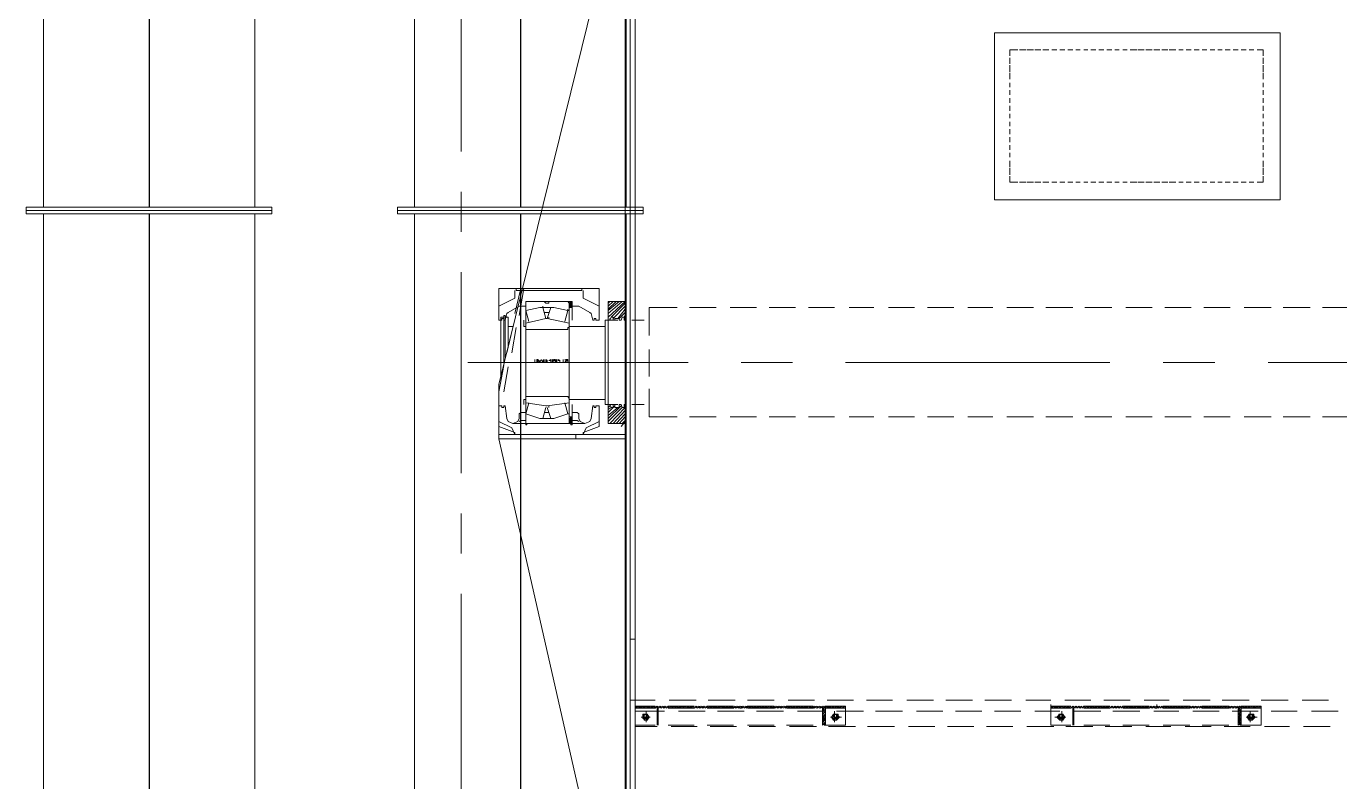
# Model space of a CAD drawing. Header units: millimetres. Extents: x 3220 to 226993, y 817 to 176024.
# Drawn here: x 122373 to 125486, y 136309 to 138098 of the extents above; entities that cross this region are included whole.
import ezdxf

# ---------------------------------------------------------------- set-up
doc = ezdxf.new("R2010")
doc.units = ezdxf.units.MM
doc.linetypes.add('AXES', pattern=[50.8, 31.75, -6.35, 6.35, -6.35])
doc.layers.add('Axe', color=1, linetype='AXES', lineweight=9)
doc.layers.add('Sichtbare Kanten(DIN)', color=7, linetype='Continuous', lineweight=50, true_color=0x3f3f3f)

# ---------------------------------------------------------------- blocks, each defined once
blk = doc.blocks.new('section 4-3')
at = {"layer": 'Axe', "ltscale": 15}
blk.add_line((3000, -5000), (3000, 32505.5), dxfattribs=at)
blk = doc.blocks.new('ligne broyage 2')
at = {"color": 7, "linetype": 'Continuous', "lineweight": 15, "true_color": 0x000007}
for points in [[(1989, -481.7), (1989, -2.9), (1989, -2.9)], [(2000.6, -14.5), (2000.6, -228.6), (2000.6, -228.6)], [(2012.2, -14.5), (2012.2, -228.6), (2012.2, -228.6)], [(2088.9, -14.5), (2311.6, -918.6), (2311.6, -1037.2)], [(500.5, -140.3), (500.5, -125.9), (515, -125.9)], [(500.5, -159.1), (500.5, -144.7)], [(522.2, -125.9), (533.8, -125.9)], [(541, -125.9), (552.6, -125.9)], [(559.8, -125.9), (571.4, -125.9)], [(578.6, -125.9), (590.2, -125.9)], [(597.4, -125.9), (607.6, -125.9)], [(614.8, -125.9), (626.4, -125.9)], [(633.6, -125.9), (645.2, -125.9)], [(652.4, -125.9), (664, -125.9)], [(671.2, -125.9), (682.8, -125.9)], [(690, -125.9), (700.1, -125.9)], [(707.4, -125.9), (723.3, -125.9)], [(726.2, -125.9), (740.6, -125.9)], [(745, -125.9), (759.5, -125.9)], [(763.8, -125.9), (778.3, -125.9)], [(782.6, -125.9), (797.1, -125.9)], [(800, -125.9), (815.9, -125.9)], [(823.1, -125.9), (833.2, -125.9)], [(841.9, -125.9), (852, -125.9)], [(859.3, -125.9), (870.8, -125.9)], [(878.1, -125.9), (889.6, -125.9)], [(896.9, -125.9), (908.5, -125.9)], [(915.7, -125.9), (925.8, -125.9)], [(934.5, -125.9), (944.6, -125.9)], [(951.8, -125.9), (963.4, -125.9)], [(970.7, -125.9), (982.2, -125.9)], [(989.5, -125.9), (1001, -125.9)], [(1008.3, -125.9), (1022.7, -125.9)], [(1027.1, -125.9), (1041.5, -125.9)], [(1044.4, -125.9), (1060.3, -125.9)], [(1063.2, -125.9), (1077.7, -125.9)], [(1082, -125.9), (1100.8, -125.9), (1100.8, -140.3)], [(1100.8, -144.7), (1100.8, -159.1)], [(500.5, -177.9), (500.5, -162)], [(500.5, -195.3), (500.5, -180.8)], [(1100.8, -162), (1100.8, -177.9)], [(1100.8, -180.8), (1100.8, -195.3)], [(500.5, -214.1), (500.5, -204)], [(1100.8, -204), (1100.8, -214.1)], [(500.5, -232.9), (500.5, -221.3)], [(500.5, -251.7), (500.5, -240.1)], [(1100.8, -221.3), (1100.8, -232.9)], [(1100.8, -240.1), (1100.8, -251.7)], [(2000.6, -228.6), (2000.6, -1954.3)], [(2012.2, -228.6), (2012.2, -1954.3)], [(500.5, -270.5), (500.5, -258.9)], [(500.5, -287.9), (500.5, -277.7)], [(1100.8, -258.9), (1100.8, -270.5)], [(1100.8, -277.7), (1100.8, -287.9)], [(500.5, -306.7), (500.5, -296.5)], [(1100.8, -296.5), (1100.8, -306.7)], [(500.5, -325.5), (500.5, -313.9)], [(500.5, -344.3), (500.5, -332.7)], [(1100.8, -313.9), (1100.8, -325.5)], [(1100.8, -332.7), (1100.8, -344.3)], [(500.5, -363.1), (500.5, -351.5)], [(500.5, -380.5), (500.5, -370.3)], [(1100.8, -351.5), (1100.8, -363.1)], [(1100.8, -370.3), (1100.8, -380.5)], [(500.5, -403.6), (500.5, -389.1)], [(1100.8, -389.1), (1100.8, -403.6)], [(500.5, -422.4), (500.5, -406.5)], [(500.5, -439.8), (500.5, -425.3)], [(1100.8, -425.3), (1100.8, -439.8), (1082, -439.8)], [(1100.8, -406.5), (1100.8, -422.4)], [(515, -439.8), (500.5, -439.8), (500.5, -439.8)], [(533.8, -439.8), (522.2, -439.8)], [(552.6, -439.8), (541, -439.8)], [(571.4, -439.8), (559.8, -439.8)], [(590.2, -439.8), (578.6, -439.8)], [(607.6, -439.8), (597.4, -439.8)], [(626.4, -439.8), (614.8, -439.8)], [(645.2, -439.8), (633.6, -439.8)], [(664, -439.8), (652.4, -439.8)], [(682.8, -439.8), (671.2, -439.8)], [(700.1, -439.8), (690, -439.8)], [(723.3, -439.8), (707.4, -439.8)], [(740.6, -439.8), (726.2, -439.8)], [(759.5, -439.8), (745, -439.8)], [(778.3, -439.8), (763.8, -439.8)], [(797.1, -439.8), (782.6, -439.8)], [(815.9, -439.8), (800, -439.8)], [(833.2, -439.8), (823.1, -439.8)], [(852, -439.8), (841.9, -439.8)], [(870.8, -439.8), (859.3, -439.8)], [(889.6, -439.8), (878.1, -439.8)], [(908.5, -439.8), (896.9, -439.8)], [(925.8, -439.8), (915.7, -439.8)], [(944.6, -439.8), (934.5, -439.8)], [(963.4, -439.8), (951.8, -439.8)], [(982.2, -439.8), (970.7, -439.8)], [(1001, -439.8), (989.5, -439.8)], [(1022.7, -439.8), (1008.3, -439.8)], [(1041.5, -439.8), (1027.1, -439.8)], [(1060.3, -439.8), (1044.4, -439.8)], [(1077.7, -439.8), (1063.2, -439.8)], [(1989, -481.7), (1989, -1521.8)], [(2204.6, -721.8), (2200.2, -726.2), (2193, -726.2), (2193, -721.8), (2148.2, -721.8), (2145.3, -726.2), (2145.3, -743.5)], [(2145.3, -729.1), (2145.3, -726.2)], [(2145.3, -743.5), (2148.2, -743.5)], [(2145.3, -743.5), (2145.3, -773.9)], [(2248, -743.5), (2214.7, -736.3), (2181.4, -736.3), (2148.2, -743.5)], [(2148.2, -743.5), (2148.2, -740.6)], [(2155.4, -769.6), (2148.2, -743.5), (2148.2, -743.5)], [(2188.7, -736.3), (2197.4, -762.3), (2197.4, -762.3)], [(2200.2, -762.3), (2207.5, -736.3), (2207.5, -736.3)], [(2248, -721.8), (2204.6, -721.8), (2204.6, -721.8)], [(2207.5, -736.3), (2207.5, -733.4), (2207.5, -733.4)], [(2240.8, -769.6), (2248, -743.5), (2248, -743.5)], [(2248, -743.5), (2248, -721.8), (2248, -721.8)], [(2248, -729.1), (2248, -726.2)], [(2248, -743.5), (2248, -740.6), (2248, -740.6)], [(2248, -773.9), (2248, -743.5)], [(2052.7, -766.7), (2052.7, -966.3)], [(2145.3, -773.9), (2197.4, -762.3), (2200.2, -762.3), (2248, -773.9)], [(2145.3, -773.9), (2145.3, -784), (2148.2, -784), (2148.2, -788.4), (2248, -788.4), (2248, -773.9)], [(2145.3, -781.2), (2145.3, -776.8)], [(2193, -747.9), (2204.6, -747.9), (2204.6, -747.9)], [(2193, -762.3), (2193, -759.5), (2193, -759.5)], [(2248, -781.2), (2248, -776.8)], [(2289.9, -828.9), (2289.9, -759.5)], [(2297.2, -759.5), (2289.9, -759.5)], [(2289.9, -759.5), (2297.2, -759.5)], [(2289.9, -828.9), (2289.9, -759.5)], [(2297.2, -854.9), (2297.2, -755.1)], [(2300.1, -755.1), (2297.2, -755.1)], [(2297.2, -755.1), (2297.2, -854.9)], [(2297.2, -755.1), (2300.1, -755.1)], [(2300.1, -866.5), (2300.1, -755.1)], [(2300.1, -866.5), (2300.1, -755.1)], [(2307.3, -759.5), (2300.1, -759.5)], [(2300.1, -759.5), (2307.3, -759.5)], [(2307.3, -866.5), (2307.3, -759.5)], [(2307.3, -759.5), (2307.3, -866.5)], [(2278.4, -781.2), (2289.9, -781.2), (2289.9, -781.2)], [(2145.3, -866.5), (2145.3, -862.2)], [(2148.2, -862.2), (2148.2, -866.5), (2152.5, -866.5), (2152.5, -862.2), (2148.2, -862.2), (2148.2, -859.3), (2152.5, -859.3), (2152.5, -862.2)], [(2152.5, -866.5), (2152.5, -859.3), (2152.5, -859.3)], [(2155.4, -859.3), (2152.5, -862.2), (2155.4, -866.5)], [(2159.7, -866.5), (2159.7, -859.3), (2159.7, -859.3)], [(2159.7, -862.2), (2159.7, -859.3), (2159.7, -859.3)], [(2167, -862.2), (2171.3, -859.3), (2171.3, -862.2), (2167, -862.2), (2167, -866.5), (2171.3, -866.5)], [(2178.5, -862.2), (2178.5, -859.3), (2181.4, -859.3), (2181.4, -862.2), (2178.5, -862.2), (2178.5, -866.5), (2181.4, -866.5)], [(2188.7, -862.2), (2188.7, -859.3), (2193, -862.2), (2188.7, -862.2), (2188.7, -866.5), (2193, -866.5)], [(2197.4, -866.5), (2197.4, -862.2)], [(2207.5, -866.5), (2211.8, -859.3), (2214.7, -866.5), (2214.7, -862.2), (2214.7, -866.5), (2219.1, -859.3), (2219.1, -862.2)], [(2219.1, -859.3), (2221.9, -859.3), (2221.9, -866.5), (2219.1, -866.5), (2219.1, -862.2)], [(2304.4, -866.5), (2300.1, -866.5), (2307.3, -866.5)], [(2304.4, -866.5), (2300.1, -866.5), (2307.3, -866.5)], [(2307.3, -902.7), (2307.3, -866.5), (2307.3, -866.5)], [(2307.3, -902.7), (2307.3, -866.5), (2307.3, -866.5)], [(2129.4, -1037.2), (2311.6, -1037.2), (2311.6, -918.6)], [(2248, -962), (2248, -947.5), (2148.2, -947.5), (2145.3, -951.8), (2145.3, -962)], [(2145.3, -954.7), (2145.3, -951.8)], [(2248, -962), (2200.2, -969.2), (2197.4, -969.2), (2145.3, -962)], [(2145.3, -962), (2145.3, -988)], [(2155.4, -962), (2148.2, -988), (2148.2, -988)], [(2248, -988), (2240.8, -962), (2240.8, -962)], [(2248, -954.7), (2248, -951.8)], [(2248, -988), (2248, -962)], [(2145.3, -988), (2145.3, -1011.2), (2248, -1011.2), (2248, -988)], [(2148.2, -988), (2145.3, -988)], [(2148.2, -988), (2181.4, -999.6), (2214.7, -999.6), (2248, -988)], [(2188.7, -999.6), (2197.4, -973.5), (2197.4, -973.5)], [(2193, -973.5), (2193, -969.2), (2193, -969.2)], [(2204.6, -985.1), (2193, -985.1)], [(2200.2, -973.5), (2207.5, -999.6), (2207.5, -999.6)], [(2248, -988), (2248, -985.1)], [(2145.3, -1003.9), (2145.3, -999.6)], [(2248, -1003.9), (2248, -999.6)], [(2012.2, -1047.3), (2012.2, -1037.2)], [(2012.2, -1037.2), (2311.6, -1037.2), (2311.6, -1037.2)], [(2012.2, -1047.3), (2311.6, -1047.3), (2311.6, -1047.3)], [(2107.7, -1944.2), (2311.6, -1047.3)], [(2129.4, -1047.3), (2129.4, -1037.2), (2129.4, -1037.2)], [(2311.6, -1047.3), (2311.6, -1037.2)], [(1989, -1555.1), (1989, -1514.6), (1989, -1514.6)], [(2000.6, -1521.8), (1989, -1521.8), (1989, -1944.2)]]:
    blk.add_lwpolyline(points, dxfattribs=at)
for points in [[(1137, -481.7), (1137, -85.3), (460, -85.3), (460, -481.7)], [(2174.2, -862.2), (2174.2, -859.3), (2178.5, -862.2), (2174.2, -862.2), (2178.5, -862.2), (2174.2, -866.5)], [(2181.4, -862.2), (2185.8, -859.3), (2185.8, -866.5)], [(2200.2, -862.2), (2200.2, -866.5), (2197.4, -862.2), (2200.2, -859.3)], [(2207.5, -862.2), (2204.6, -866.5), (2204.6, -859.3)], [(2226.3, -862.2), (2226.3, -859.3), (2226.3, -866.5)]]:
    blk.add_lwpolyline(points, close=True, dxfattribs=at)
at = {"color": 5, "linetype": 'Continuous', "lineweight": 5, "true_color": 0x000005}
for points in [[(2193, -691.5), (2074.4, -691.5), (2074.4, -766.7), (2081.6, -766.7), (2081.6, -762.3), (2086, -762.3), (2086, -766.7), (2088.9, -766.7), (2093.2, -750.8), (2096.1, -747.9)], [(2112, -695.8), (2112, -714.6), (2074.4, -733.4)], [(2114.9, -695.8), (2114.9, -691.5)], [(2114.9, -695.8), (2193, -695.8), (2193, -695.8)], [(2311.6, -691.5), (2193, -691.5)], [(2271.1, -695.8), (2193, -695.8)], [(2252.3, -691.5), (2263.9, -755.1)], [(2259.6, -691.5), (2274, -750.8)], [(2311.6, -691.5), (2311.6, -766.7), (2304.4, -766.7), (2304.4, -762.3), (2300.1, -762.3), (2300.1, -766.7), (2297.2, -766.7), (2292.8, -750.8), (2289.9, -747.9), (2263.9, -733.4)], [(2271.1, -695.8), (2271.1, -691.5)], [(2274, -714.6), (2274, -695.8)], [(2274, -714.6), (2311.6, -733.4), (2311.6, -733.4)], [(296.5, -736.3), (360.2, -736.3)], [(389.1, -736.3), (452.8, -736.3)], [(481.7, -736.3), (545.4, -736.3)], [(578.6, -736.3), (640.8, -736.3)], [(671.2, -736.3), (733.4, -736.3)], [(763.8, -736.3), (826, -736.3)], [(859.3, -736.3), (922.9, -736.3)], [(951.8, -736.3), (1015.5, -736.3)], [(1044.4, -736.3), (1108.1, -736.3)], [(1141.4, -736.3), (1200.7, -736.3)], [(1233.9, -736.3), (1296.1, -736.3)], [(1326.5, -736.3), (1388.7, -736.3)], [(1423.4, -736.3), (1481.3, -736.3)], [(1516, -736.3), (1578.2, -736.3)], [(1608.6, -736.3), (1670.8, -736.3)], [(1701.2, -736.3), (1763.4, -736.3)], [(1796.7, -736.3), (1860.3, -736.3)], [(1889.2, -736.3), (1955.8, -736.3), (1955.8, -736.3)], [(1955.8, -802.9), (1955.8, -736.3), (1955.8, -736.3)], [(2052.7, -759.5), (2012.2, -721.8)], [(2012.2, -721.8), (2052.7, -721.8)], [(2045.5, -759.5), (2012.2, -726.2)], [(2041.1, -762.3), (2012.2, -733.4)], [(2029.6, -762.3), (2012.2, -740.6)], [(2052.7, -750.8), (2019.4, -721.8)], [(2052.7, -743.5), (2026.7, -721.8)], [(2052.7, -740.6), (2033.9, -721.8)], [(2052.7, -733.4), (2041.1, -721.8)], [(2052.7, -726.2), (2048.4, -721.8)], [(2052.7, -766.7), (2052.7, -721.8)], [(2096.1, -747.9), (2122.1, -733.4), (2138, -733.4), (2138, -721.8), (2140.9, -721.8)], [(2138, -721.8), (2145.3, -729.1), (2140.9, -721.8)], [(2145.3, -733.4), (2138, -726.2)], [(2145.3, -736.3), (2138, -729.1)], [(2138, -736.3), (2138, -733.4)], [(2140.9, -736.3), (2138, -733.4)], [(2138, -736.3), (2138, -766.7)], [(2193, -721.8), (2140.9, -721.8), (2140.9, -721.8)], [(2145.3, -726.2), (2145.3, -721.8), (2145.3, -721.8)], [(2193, -721.8), (2245.1, -721.8)], [(2248, -721.8), (2245.1, -721.8), (2245.1, -721.8)], [(2263.9, -733.4), (2248, -733.4), (2248, -721.8)], [(1996.3, -766.7), (1967.3, -766.7), (1967.3, -766.7)], [(2026.7, -762.3), (2012.2, -747.9)], [(2015.1, -759.5), (2012.2, -755.1)], [(2015.1, -766.7), (2012.2, -762.3)], [(2015.1, -766.7), (2012.2, -766.7)], [(2015.1, -766.7), (2015.1, -759.5), (2019.4, -759.5), (2022.3, -766.7)], [(2026.7, -766.7), (2022.3, -766.7)], [(2026.7, -762.3), (2026.7, -766.7)], [(2036.8, -762.3), (2026.7, -762.3)], [(2059.9, -766.7), (2029.6, -766.7)], [(2036.8, -766.7), (2036.8, -762.3)], [(2041.1, -766.7), (2036.8, -766.7)], [(2041.1, -766.7), (2041.1, -759.5), (2045.5, -759.5), (2048.4, -766.7), (2052.7, -766.7)], [(2048.4, -766.7), (2048.4, -762.3)], [(2059.9, -766.7), (2059.9, -866.5), (2059.9, -866.5)], [(2145.3, -766.7), (2145.3, -866.5), (2145.3, -866.5)], [(2248, -788.4), (2248, -781.2), (2252.3, -781.2), (2252.3, -766.7)], [(2145.3, -781.2), (2059.9, -781.2)], [(2248, -788.4), (2248, -947.5)], [(2271.1, -784), (2281.3, -843.4)], [(2278.4, -784), (2292.8, -843.4)], [(1955.8, -899.8), (1955.8, -836.1)], [(-136, -866.5), (488.9, -866.5)], [(614.8, -866.5), (737.8, -866.5)], [(863.6, -866.5), (1490, -866.5)], [(1615.8, -866.5), (1737.3, -866.5)], [(1863.2, -866.5), (2385.4, -866.5), (2385.4, -866.5)], [(2059.9, -866.5), (2059.9, -966.3), (2029.6, -966.3)], [(2145.3, -966.3), (2145.3, -866.5), (2145.3, -866.5)], [(2289.9, -876.6), (2300.1, -935.9), (2300.1, -935.9)], [(2300.1, -873.7), (2311.6, -935.9), (2311.6, -935.9)], [(1955.8, -995.2), (1955.8, -928.7)], [(2145.3, -954.7), (2059.9, -954.7)], [(2248, -947.5), (2248, -954.7), (2252.3, -954.7)], [(2252.3, -966.3), (2252.3, -954.7), (2252.3, -954.7)], [(296.5, -995.2), (360.2, -995.2)], [(389.1, -995.2), (452.8, -995.2)], [(481.7, -995.2), (545.4, -995.2)], [(578.6, -995.2), (640.8, -995.2)], [(671.2, -995.2), (733.4, -995.2)], [(763.8, -995.2), (826, -995.2)], [(859.3, -995.2), (922.9, -995.2)], [(951.8, -995.2), (1015.5, -995.2)], [(1044.4, -995.2), (1108.1, -995.2)], [(1141.4, -995.2), (1200.7, -995.2)], [(1233.9, -995.2), (1296.1, -995.2)], [(1326.5, -995.2), (1388.7, -995.2)], [(1423.4, -995.2), (1481.3, -995.2)], [(1516, -995.2), (1578.2, -995.2)], [(1608.6, -995.2), (1670.8, -995.2)], [(1701.2, -995.2), (1763.4, -995.2)], [(1796.7, -995.2), (1860.3, -995.2)], [(1889.2, -995.2), (1955.8, -995.2), (1955.8, -995.2)], [(1996.3, -966.3), (1967.3, -966.3), (1967.3, -966.3)], [(2022.3, -966.3), (2019.4, -973.5), (2015.1, -973.5), (2015.1, -966.3), (2012.2, -966.3)], [(2015.1, -969.2), (2012.2, -966.3)], [(2048.4, -1011.2), (2012.2, -973.5)], [(2041.1, -1011.2), (2012.2, -980.8)], [(2033.9, -1011.2), (2012.2, -988)], [(2026.7, -1011.2), (2012.2, -995.2)], [(2052.7, -1006.8), (2019.4, -973.5)], [(2036.8, -966.3), (2036.8, -973.5), (2026.7, -973.5), (2026.7, -966.3), (2022.3, -966.3)], [(2052.7, -999.6), (2022.3, -969.2)], [(2052.7, -992.4), (2029.6, -973.5)], [(2041.1, -966.3), (2036.8, -966.3)], [(2052.7, -985.1), (2036.8, -969.2)], [(2052.7, -966.3), (2048.4, -966.3), (2045.5, -973.5), (2041.1, -973.5), (2041.1, -966.3)], [(2041.1, -969.2), (2041.1, -966.3)], [(2052.7, -977.9), (2045.5, -973.5)], [(2052.7, -973.5), (2048.4, -969.2)], [(2052.7, -1011.2), (2052.7, -966.3)], [(2074.4, -1018.4), (2074.4, -969.2), (2074.4, -969.2)], [(2074.4, -969.2), (2081.6, -969.2), (2081.6, -973.5), (2086, -973.5), (2086, -969.2), (2088.9, -969.2), (2093.2, -999.6), (2096.1, -1006.8), (2107.7, -1011.2), (2138, -1011.2), (2138, -1014.1), (2140.9, -1014.1), (2140.9, -1011.2), (2193, -1011.2)], [(2107.7, -1011.2), (2119.2, -1006.8), (2122.1, -999.6), (2122.1, -988)], [(2129.4, -985.1), (2126.5, -985.1), (2122.1, -988)], [(2129.4, -985.1), (2138, -985.1), (2138, -1011.2)], [(2138, -995.2), (2138, -966.3)], [(2138, -995.2), (2138, -1011.2), (2145.3, -1011.2)], [(2138, -995.2), (2145.3, -995.2), (2145.3, -1011.2)], [(2145.3, -1006.8), (2138, -995.2)], [(2145.3, -1003.9), (2140.9, -995.2)], [(2145.3, -999.6), (2145.3, -995.2)], [(2263.9, -999.6), (2263.9, -988), (2259.6, -985.1), (2248, -985.1), (2248, -1011.2)], [(2281.3, -1021.3), (2311.6, -1006.8), (2311.6, -969.2), (2304.4, -969.2), (2304.4, -973.5), (2300.1, -973.5), (2300.1, -969.2), (2297.2, -969.2), (2292.8, -999.6)], [(2019.4, -1011.2), (2012.2, -1003.9)], [(2012.2, -1011.2), (2012.2, -1006.8)], [(2022.3, -1018.4), (2012.2, -1006.8)], [(2012.2, -1011.2), (2052.7, -1011.2)], [(2074.4, -1006.8), (2104.8, -1021.3), (2104.8, -1021.3)], [(2112, -1032.9), (2074.4, -1018.4)], [(2112, -1037.2), (2104.8, -1021.3)], [(2122.1, -1006.8), (2126.5, -1003.9), (2138, -1003.9)], [(2138, -1003.9), (2145.3, -1011.2), (2138, -999.6)], [(2138, -1011.2), (2138, -1006.8)], [(2140.9, -1011.2), (2138, -1006.8)], [(2193, -1011.2), (2245.1, -1011.2), (2245.1, -1011.2)], [(2278.4, -1011.2), (2248, -1011.2), (2248, -1014.1), (2245.1, -1014.1), (2245.1, -1011.2)], [(2263.9, -1006.8), (2259.6, -1003.9), (2248, -1003.9)], [(2263.9, -999.6), (2266.8, -1006.8), (2278.4, -1011.2)], [(2274, -1032.9), (2311.6, -1018.4)], [(2281.3, -1021.3), (2274, -1037.2)], [(2278.4, -1011.2), (2289.9, -1006.8), (2292.8, -999.6)], [(2311.6, -1018.4), (2311.6, -1006.8), (2311.6, -1006.8)], [(2112, -1037.2), (2112, -1032.9)], [(2129.4, -1037.2), (2193, -1037.2), (2112, -1037.2)], [(2256.7, -1037.2), (2274, -1037.2), (2274, -1037.2)], [(2274, -1032.9), (2274, -1037.2), (2274, -1037.2)], [(345.7, -1666.5), (407.9, -1666.5)], [(441.2, -1666.5), (504.9, -1666.5)], [(533.8, -1666.5), (597.4, -1666.5)], [(626.4, -1666.5), (690, -1666.5)], [(723.3, -1666.5), (782.6, -1666.5)], [(752.2, -1680.9), (752.2, -1676.6)], [(815.9, -1666.5), (878.1, -1666.5)], [(908.5, -1666.5), (970.7, -1666.5)], [(1003.9, -1666.5), (1063.2, -1666.5)], [(1003.9, -1680.9), (1003.9, -1676.6), (1003.9, -1676.6)], [(1096.5, -1666.5), (1160.2, -1666.5)], [(1189.1, -1666.5), (1252.7, -1666.5)], [(1281.7, -1666.5), (1345.3, -1666.5)], [(1378.6, -1666.5), (1440.8, -1666.5)], [(1471.2, -1666.5), (1533.4, -1666.5)], [(1563.8, -1666.5), (1626, -1666.5)], [(1659.2, -1666.5), (1722.9, -1666.5)], [(1751.8, -1666.5), (1815.5, -1666.5)], [(1844.4, -1666.5), (1908, -1666.5)], [(1941.3, -1666.5), (2000.6, -1666.5), (2000.6, -1666.5)], [(1989, -1680.9), (1989, -1676.6)], [(386.2, -1692.5), (322.6, -1692.5)], [(481.7, -1692.5), (419.5, -1692.5)], [(504.9, -1725.8), (504.9, -1680.9), (504.9, -1680.9)], [(552.6, -1680.9), (504.9, -1680.9), (504.9, -1680.9)], [(504.9, -1685.3), (504.9, -1680.9), (504.9, -1680.9)], [(552.6, -1685.3), (504.9, -1685.3), (504.9, -1685.3)], [(512.1, -1685.3), (507.7, -1680.9)], [(515, -1685.3), (512.1, -1680.9)], [(512.1, -1680.9), (515, -1685.3), (519.3, -1685.3)], [(574.3, -1692.5), (512.1, -1692.5)], [(515, -1680.9), (519.3, -1685.3), (519.3, -1685.3)], [(541, -1707), (515, -1707), (515, -1707)], [(522.2, -1685.3), (519.3, -1680.9)], [(526.6, -1685.3), (519.3, -1680.9)], [(526.6, -1685.3), (522.2, -1680.9)], [(533.8, -1707), (533.8, -1702.6), (530.9, -1699.7), (526.6, -1702.6), (526.6, -1707), (530.9, -1709.9), (533.8, -1707), (533.8, -1702.6), (530.9, -1699.7), (526.6, -1702.6), (522.2, -1707), (526.6, -1709.9), (530.9, -1709.9)], [(530.9, -1685.3), (526.6, -1680.9)], [(533.8, -1685.3), (530.9, -1680.9)], [(538.1, -1685.3), (530.9, -1680.9)], [(530.9, -1692.5), (530.9, -1718.5), (530.9, -1718.5)], [(538.1, -1685.3), (533.8, -1680.9)], [(541, -1685.3), (538.1, -1680.9)], [(545.4, -1685.3), (538.1, -1680.9)], [(545.4, -1685.3), (541, -1680.9)], [(548.3, -1685.3), (545.4, -1680.9)], [(552.6, -1685.3), (548.3, -1680.9)], [(559.8, -1692.5), (555.5, -1685.3), (548.3, -1680.9)], [(559.8, -1688.2), (555.5, -1685.3), (552.6, -1680.9)], [(552.6, -1685.3), (552.6, -1725.8)], [(559.8, -1695.4), (552.6, -1688.2)], [(559.8, -1692.5), (552.6, -1688.2)], [(559.8, -1699.7), (552.6, -1692.5)], [(559.8, -1702.6), (552.6, -1695.4)], [(559.8, -1707), (552.6, -1699.7)], [(559.8, -1702.6), (552.6, -1699.7)], [(559.8, -1709.9), (552.6, -1702.6)], [(559.8, -1714.2), (552.6, -1707)], [(559.8, -1709.9), (552.6, -1707)], [(559.8, -1718.5), (552.6, -1709.9)], [(559.8, -1685.3), (555.5, -1680.9), (564.2, -1685.3)], [(559.8, -1680.9), (567.1, -1685.3), (564.2, -1680.9)], [(559.8, -1685.3), (559.8, -1725.8)], [(571.4, -1685.3), (567.1, -1680.9), (574.3, -1685.3), (571.4, -1680.9)], [(578.6, -1685.3), (574.3, -1680.9), (581.5, -1685.3)], [(578.6, -1680.9), (585.9, -1685.3), (581.5, -1680.9)], [(645.2, -1680.9), (581.5, -1680.9)], [(645.2, -1685.3), (581.5, -1685.3)], [(590.2, -1685.3), (585.9, -1680.9), (593.1, -1685.3), (590.2, -1680.9)], [(597.4, -1685.3), (593.1, -1680.9), (600.3, -1685.3)], [(597.4, -1680.9), (604.7, -1685.3), (600.3, -1680.9)], [(607.6, -1685.3), (604.7, -1680.9), (611.9, -1685.3), (607.6, -1680.9)], [(666.9, -1692.5), (604.7, -1692.5)], [(614.8, -1685.3), (611.9, -1680.9), (619.1, -1685.3)], [(614.8, -1680.9), (623.5, -1685.3), (619.1, -1680.9)], [(626.4, -1685.3), (623.5, -1680.9), (630.7, -1685.3), (626.4, -1680.9)], [(633.6, -1685.3), (630.7, -1680.9), (637.9, -1685.3)], [(633.6, -1680.9), (640.8, -1685.3), (637.9, -1680.9)], [(645.2, -1685.3), (640.8, -1680.9), (648.1, -1685.3), (645.2, -1680.9)], [(652.4, -1685.3), (648.1, -1680.9), (648.1, -1680.9)], [(656.7, -1685.3), (652.4, -1680.9), (659.6, -1685.3), (656.7, -1680.9)], [(664, -1685.3), (659.6, -1680.9), (666.9, -1685.3), (664, -1680.9)], [(671.2, -1685.3), (666.9, -1680.9), (666.9, -1680.9)], [(674.1, -1685.3), (671.2, -1680.9), (678.4, -1685.3), (674.1, -1680.9)], [(737.8, -1680.9), (674.1, -1680.9)], [(737.8, -1685.3), (674.1, -1685.3)], [(682.8, -1685.3), (678.4, -1680.9), (685.7, -1685.3), (682.8, -1680.9)], [(690, -1685.3), (685.7, -1680.9), (685.7, -1680.9)], [(692.9, -1685.3), (690, -1680.9), (697.3, -1685.3), (692.9, -1680.9)], [(700.1, -1685.3), (697.3, -1680.9), (704.5, -1685.3), (700.1, -1680.9)], [(759.5, -1692.5), (700.1, -1692.5)], [(707.4, -1685.3), (704.5, -1680.9), (704.5, -1680.9)], [(711.7, -1685.3), (707.4, -1680.9), (716.1, -1685.3), (711.7, -1680.9)], [(719, -1685.3), (716.1, -1680.9), (723.3, -1685.3), (719, -1680.9)], [(726.2, -1685.3), (723.3, -1680.9), (723.3, -1680.9)], [(730.5, -1685.3), (726.2, -1680.9), (733.4, -1685.3), (730.5, -1680.9)], [(737.8, -1685.3), (733.4, -1680.9), (740.6, -1685.3), (737.8, -1680.9)], [(745, -1685.3), (740.6, -1680.9), (740.6, -1680.9)], [(749.3, -1685.3), (745, -1680.9), (752.2, -1685.3), (749.3, -1680.9)], [(756.6, -1685.3), (752.2, -1685.3), (752.2, -1680.9), (759.5, -1685.3)], [(759.5, -1685.3), (756.6, -1680.9)], [(763.8, -1685.3), (759.5, -1680.9)], [(766.7, -1685.3), (763.8, -1680.9), (771, -1685.3), (766.7, -1680.9)], [(833.2, -1680.9), (771, -1680.9)], [(775.4, -1685.3), (771, -1680.9), (778.3, -1685.3)], [(833.2, -1685.3), (771, -1685.3)], [(775.4, -1680.9), (782.6, -1685.3), (778.3, -1680.9)], [(785.5, -1685.3), (782.6, -1680.9), (789.8, -1685.3), (785.5, -1680.9)], [(792.7, -1685.3), (789.8, -1680.9), (797.1, -1685.3)], [(792.7, -1680.9), (800, -1685.3), (797.1, -1680.9)], [(856.4, -1692.5), (792.7, -1692.5)], [(804.3, -1685.3), (800, -1680.9), (808.6, -1685.3), (804.3, -1680.9)], [(811.5, -1685.3), (808.6, -1680.9), (815.9, -1685.3)], [(811.5, -1680.9), (818.8, -1685.3), (815.9, -1680.9)], [(823.1, -1685.3), (818.8, -1680.9), (826, -1685.3), (823.1, -1680.9)], [(830.3, -1685.3), (826, -1680.9), (833.2, -1685.3)], [(830.3, -1680.9), (837.6, -1685.3), (833.2, -1680.9)], [(841.9, -1685.3), (837.6, -1680.9), (844.8, -1685.3), (841.9, -1680.9)], [(849.1, -1685.3), (844.8, -1680.9), (852, -1685.3)], [(849.1, -1680.9), (856.4, -1685.3), (852, -1680.9)], [(859.3, -1685.3), (856.4, -1680.9), (863.6, -1685.3), (859.3, -1680.9)], [(925.8, -1680.9), (863.6, -1680.9)], [(867.9, -1685.3), (863.6, -1680.9), (870.8, -1685.3)], [(925.8, -1685.3), (863.6, -1685.3)], [(867.9, -1680.9), (875.2, -1685.3), (870.8, -1680.9)], [(878.1, -1685.3), (875.2, -1680.9), (882.4, -1685.3), (878.1, -1680.9)], [(885.3, -1685.3), (882.4, -1680.9), (882.4, -1680.9)], [(889.6, -1685.3), (885.3, -1680.9), (892.5, -1685.3), (889.6, -1680.9)], [(949, -1692.5), (885.3, -1692.5)], [(896.9, -1685.3), (892.5, -1680.9), (901.2, -1685.3), (896.9, -1680.9)], [(904.1, -1685.3), (901.2, -1680.9)], [(908.5, -1685.3), (904.1, -1680.9)], [(911.3, -1685.3), (904.1, -1680.9)], [(911.3, -1685.3), (908.5, -1680.9)], [(915.7, -1685.3), (911.3, -1680.9)], [(918.6, -1685.3), (911.3, -1680.9)], [(918.6, -1685.3), (915.7, -1680.9)], [(922.9, -1685.3), (918.6, -1680.9)], [(925.8, -1685.3), (922.9, -1680.9)], [(930.2, -1685.3), (922.9, -1680.9)], [(930.2, -1685.3), (925.8, -1680.9)], [(934.5, -1685.3), (930.2, -1680.9)], [(937.4, -1685.3), (930.2, -1680.9)], [(937.4, -1685.3), (934.5, -1680.9)], [(941.7, -1685.3), (937.4, -1680.9)], [(944.6, -1685.3), (941.7, -1680.9)], [(951.8, -1692.5), (949, -1685.3), (941.7, -1680.9)], [(951.8, -1688.2), (949, -1685.3), (944.6, -1680.9)], [(951.8, -1688.2), (951.8, -1685.3), (949, -1680.9), (956.2, -1685.3), (951.8, -1680.9)], [(949, -1685.3), (949, -1725.8)], [(951.8, -1695.4), (949, -1688.2)], [(951.8, -1699.7), (949, -1692.5)], [(951.8, -1702.6), (949, -1695.4)], [(951.8, -1699.7), (949, -1695.4)], [(951.8, -1707), (949, -1699.7)], [(951.8, -1709.9), (949, -1702.6)], [(951.8, -1707), (949, -1702.6)], [(951.8, -1714.2), (949, -1707)], [(951.8, -1718.5), (949, -1709.9)], [(951.8, -1685.3), (951.8, -1725.8)], [(1003.9, -1680.9), (956.2, -1680.9)], [(960.5, -1685.3), (956.2, -1680.9), (956.2, -1680.9)], [(1003.9, -1685.3), (956.2, -1685.3)], [(963.4, -1685.3), (960.5, -1680.9), (967.8, -1685.3), (963.4, -1680.9)], [(970.7, -1685.3), (967.8, -1680.9), (975, -1685.3), (970.7, -1680.9)], [(967.8, -1707), (993.8, -1707)], [(977.9, -1685.3), (975, -1680.9), (975, -1680.9)], [(977.9, -1709.9), (982.2, -1709.9), (985.1, -1707), (982.2, -1702.6), (977.9, -1699.7), (975, -1702.6), (975, -1707)], [(982.2, -1685.3), (977.9, -1680.9), (985.1, -1685.3), (982.2, -1680.9)], [(977.9, -1692.5), (977.9, -1718.5)], [(1041.5, -1692.5), (982.2, -1692.5)], [(989.5, -1685.3), (985.1, -1680.9), (993.8, -1685.3)], [(989.5, -1680.9), (996.7, -1685.3), (993.8, -1680.9)], [(1001, -1685.3), (996.7, -1680.9), (1003.9, -1685.3), (1001, -1680.9)], [(1003.9, -1680.9), (1003.9, -1725.8)], [(1137, -1692.5), (1074.8, -1692.5)], [(1229.6, -1692.5), (1167.4, -1692.5)], [(1322.2, -1692.5), (1260, -1692.5)], [(1419.1, -1692.5), (1355.4, -1692.5)], [(1511.7, -1692.5), (1448, -1692.5)], [(1490, -1685.3), (1490, -1680.9), (1490, -1680.9)], [(1537.7, -1680.9), (1490, -1680.9), (1490, -1680.9)], [(1490, -1680.9), (1490, -1685.3)], [(1537.7, -1685.3), (1490, -1685.3), (1490, -1685.3)], [(1490, -1685.3), (1490, -1725.8)], [(1497.2, -1685.3), (1492.9, -1680.9)], [(1500.1, -1685.3), (1497.2, -1680.9)], [(1497.2, -1680.9), (1500.1, -1685.3), (1504.4, -1685.3)], [(1500.1, -1680.9), (1504.4, -1685.3), (1504.4, -1685.3)], [(1526.1, -1707), (1500.1, -1707)], [(1507.3, -1685.3), (1504.4, -1680.9)], [(1511.7, -1685.3), (1504.4, -1680.9)], [(1516, -1685.3), (1507.3, -1680.9)], [(1518.9, -1707), (1516, -1702.6), (1516, -1699.7), (1511.7, -1702.6), (1511.7, -1707), (1516, -1709.9), (1516, -1707), (1518.9, -1707), (1518.9, -1702.6), (1516, -1699.7), (1511.7, -1702.6), (1507.3, -1707), (1511.7, -1709.9), (1516, -1709.9)], [(1516, -1685.3), (1511.7, -1680.9)], [(1518.9, -1685.3), (1516, -1680.9)], [(1523.2, -1685.3), (1516, -1680.9)], [(1516, -1692.5), (1516, -1718.5)], [(1523.2, -1685.3), (1518.9, -1680.9)], [(1526.1, -1685.3), (1523.2, -1680.9)], [(1530.5, -1685.3), (1523.2, -1680.9)], [(1533.4, -1685.3), (1526.1, -1680.9)], [(1533.4, -1685.3), (1530.5, -1680.9)], [(1537.7, -1685.3), (1533.4, -1680.9)], [(1544.9, -1692.5), (1540.6, -1685.3), (1533.4, -1680.9)], [(1544.9, -1688.2), (1540.6, -1685.3), (1537.7, -1680.9)], [(1537.7, -1685.3), (1537.7, -1725.8)], [(1544.9, -1695.4), (1537.7, -1688.2)], [(1544.9, -1692.5), (1537.7, -1688.2)], [(1544.9, -1699.7), (1537.7, -1692.5)], [(1544.9, -1699.7), (1537.7, -1695.4)], [(1544.9, -1707), (1537.7, -1699.7)], [(1544.9, -1702.6), (1537.7, -1699.7)], [(1544.9, -1709.9), (1537.7, -1702.6)], [(1544.9, -1714.2), (1537.7, -1707)], [(1544.9, -1709.9), (1537.7, -1707)], [(1544.9, -1718.5), (1537.7, -1709.9)], [(1544.9, -1685.3), (1540.6, -1680.9), (1549.3, -1685.3)], [(1604.3, -1692.5), (1540.6, -1692.5)], [(1544.9, -1680.9), (1552.2, -1685.3), (1549.3, -1680.9)], [(1544.9, -1685.3), (1544.9, -1725.8)], [(1556.5, -1685.3), (1552.2, -1680.9), (1559.4, -1685.3), (1556.5, -1680.9)], [(1563.8, -1685.3), (1559.4, -1680.9), (1566.6, -1685.3)], [(1563.8, -1680.9), (1571, -1685.3), (1566.6, -1680.9)], [(1630.3, -1680.9), (1566.6, -1680.9)], [(1630.3, -1685.3), (1566.6, -1685.3)], [(1573.9, -1685.3), (1571, -1680.9), (1578.2, -1685.3), (1573.9, -1680.9)], [(1582.6, -1685.3), (1578.2, -1680.9), (1585.5, -1685.3)], [(1582.6, -1680.9), (1589.8, -1685.3), (1585.5, -1680.9)], [(1592.7, -1685.3), (1589.8, -1680.9), (1597, -1685.3), (1592.7, -1680.9)], [(1599.9, -1685.3), (1597, -1680.9), (1597, -1680.9)], [(1604.3, -1685.3), (1599.9, -1680.9), (1608.6, -1685.3), (1604.3, -1680.9)], [(1611.5, -1685.3), (1608.6, -1680.9), (1615.8, -1685.3), (1611.5, -1680.9)], [(1618.7, -1685.3), (1615.8, -1680.9), (1615.8, -1680.9)], [(1623.1, -1685.3), (1618.7, -1680.9), (1626, -1685.3), (1623.1, -1680.9)], [(1630.3, -1685.3), (1626, -1680.9), (1633.2, -1685.3), (1630.3, -1680.9)], [(1637.5, -1685.3), (1633.2, -1680.9), (1633.2, -1680.9)], [(1641.9, -1685.3), (1637.5, -1680.9), (1644.8, -1685.3), (1641.9, -1680.9)], [(1701.2, -1692.5), (1637.5, -1692.5)], [(1649.1, -1685.3), (1644.8, -1680.9), (1652, -1685.3), (1649.1, -1680.9)], [(1656.3, -1685.3), (1652, -1680.9), (1652, -1680.9)], [(1659.2, -1685.3), (1656.3, -1680.9), (1663.6, -1685.3), (1659.2, -1680.9)], [(1722.9, -1680.9), (1659.2, -1680.9)], [(1722.9, -1685.3), (1659.2, -1685.3)], [(1666.5, -1685.3), (1663.6, -1680.9), (1670.8, -1685.3), (1666.5, -1680.9)], [(1675.1, -1685.3), (1670.8, -1680.9), (1670.8, -1680.9)], [(1678, -1685.3), (1675.1, -1680.9), (1682.4, -1685.3), (1678, -1680.9)], [(1685.3, -1685.3), (1682.4, -1680.9), (1689.6, -1685.3), (1685.3, -1680.9)], [(1692.5, -1685.3), (1689.6, -1680.9), (1689.6, -1680.9)], [(1696.8, -1685.3), (1692.5, -1680.9), (1701.2, -1685.3), (1696.8, -1680.9)], [(1704.1, -1685.3), (1701.2, -1680.9), (1708.4, -1685.3), (1704.1, -1680.9)], [(1711.3, -1685.3), (1708.4, -1680.9), (1708.4, -1680.9)], [(1715.6, -1685.3), (1711.3, -1680.9), (1718.5, -1685.3), (1715.6, -1680.9)], [(1722.9, -1685.3), (1718.5, -1680.9), (1725.8, -1685.3)], [(1722.9, -1680.9), (1730.1, -1685.3), (1725.8, -1680.9)], [(1734.4, -1685.3), (1730.1, -1680.9), (1737.3, -1685.3), (1734.4, -1680.9)], [(1793.8, -1692.5), (1730.1, -1692.5)], [(1741.7, -1685.3), (1737.3, -1685.3), (1737.3, -1680.9), (1744.6, -1685.3)], [(1741.7, -1680.9), (1748.9, -1685.3), (1744.6, -1680.9)], [(1751.8, -1685.3), (1748.9, -1680.9), (1756.1, -1685.3), (1751.8, -1680.9)], [(1759, -1685.3), (1756.1, -1680.9), (1763.4, -1685.3)], [(1818.4, -1680.9), (1756.1, -1680.9)], [(1818.4, -1685.3), (1756.1, -1685.3)], [(1759, -1680.9), (1767.7, -1685.3), (1763.4, -1680.9)], [(1770.6, -1685.3), (1767.7, -1680.9), (1775, -1685.3), (1770.6, -1680.9)], [(1777.8, -1685.3), (1775, -1680.9), (1782.2, -1685.3)], [(1777.8, -1680.9), (1785.1, -1685.3), (1782.2, -1680.9)], [(1789.4, -1685.3), (1785.1, -1680.9), (1793.8, -1685.3), (1789.4, -1680.9)], [(1796.7, -1685.3), (1793.8, -1680.9), (1801, -1685.3)], [(1796.7, -1680.9), (1803.9, -1685.3), (1801, -1680.9)], [(1808.2, -1685.3), (1803.9, -1680.9), (1811.1, -1685.3), (1808.2, -1680.9)], [(1815.5, -1685.3), (1811.1, -1680.9), (1818.4, -1685.3)], [(1815.5, -1680.9), (1822.7, -1685.3), (1818.4, -1680.9)], [(1827, -1685.3), (1822.7, -1680.9), (1829.9, -1685.3), (1827, -1680.9)], [(1886.3, -1692.5), (1822.7, -1692.5)], [(1834.3, -1685.3), (1829.9, -1680.9), (1829.9, -1680.9)], [(1837.2, -1685.3), (1834.3, -1680.9), (1841.5, -1685.3), (1837.2, -1680.9)], [(1844.4, -1685.3), (1841.5, -1680.9), (1848.7, -1685.3), (1844.4, -1680.9)], [(1851.6, -1685.3), (1848.7, -1680.9), (1848.7, -1680.9)], [(1910.9, -1680.9), (1848.7, -1680.9)], [(1910.9, -1685.3), (1848.7, -1685.3)], [(1856, -1685.3), (1851.6, -1680.9), (1860.3, -1685.3), (1856, -1680.9)], [(1863.2, -1685.3), (1860.3, -1680.9), (1867.5, -1685.3), (1863.2, -1680.9)], [(1870.4, -1685.3), (1867.5, -1680.9), (1867.5, -1680.9)], [(1874.8, -1685.3), (1870.4, -1680.9), (1877.7, -1685.3), (1874.8, -1680.9)], [(1882, -1685.3), (1877.7, -1680.9), (1886.3, -1685.3), (1882, -1680.9)], [(1889.2, -1685.3), (1886.3, -1680.9)], [(1893.6, -1685.3), (1889.2, -1680.9)], [(1896.5, -1685.3), (1889.2, -1680.9)], [(1896.5, -1685.3), (1893.6, -1680.9)], [(1900.8, -1685.3), (1896.5, -1680.9)], [(1903.7, -1685.3), (1896.5, -1680.9)], [(1903.7, -1685.3), (1900.8, -1680.9)], [(1908, -1685.3), (1903.7, -1680.9)], [(1910.9, -1685.3), (1908, -1680.9)], [(1915.3, -1685.3), (1908, -1680.9)], [(1915.3, -1685.3), (1910.9, -1680.9)], [(1919.6, -1685.3), (1915.3, -1680.9)], [(1922.5, -1685.3), (1915.3, -1680.9)], [(1922.5, -1685.3), (1919.6, -1680.9)], [(1989, -1692.5), (1919.6, -1692.5)], [(1926.8, -1685.3), (1922.5, -1680.9)], [(1929.7, -1685.3), (1926.8, -1680.9)], [(1937, -1692.5), (1934.1, -1685.3), (1926.8, -1680.9)], [(1937, -1688.2), (1934.1, -1685.3), (1929.7, -1680.9)], [(1937, -1688.2), (1937, -1685.3), (1934.1, -1680.9), (1941.3, -1685.3)], [(1934.1, -1685.3), (1934.1, -1725.8)], [(1937, -1695.4), (1934.1, -1688.2)], [(1937, -1695.4), (1934.1, -1692.5)], [(1937, -1702.6), (1934.1, -1695.4)], [(1937, -1699.7), (1934.1, -1695.4)], [(1937, -1707), (1934.1, -1699.7)], [(1937, -1709.9), (1934.1, -1702.6)], [(1937, -1707), (1934.1, -1702.6)], [(1937, -1714.2), (1934.1, -1707)], [(1937, -1714.2), (1934.1, -1709.9)], [(1937, -1680.9), (1944.2, -1685.3), (1941.3, -1680.9)], [(1937, -1685.3), (1937, -1725.8)], [(1989, -1680.9), (1941.3, -1680.9)], [(1989, -1685.3), (1941.3, -1685.3)], [(1948.5, -1685.3), (1944.2, -1680.9), (1952.9, -1685.3), (1948.5, -1680.9)], [(1955.8, -1685.3), (1952.9, -1680.9), (1960.1, -1685.3)], [(1952.9, -1707), (1974.6, -1707)], [(1955.8, -1680.9), (1963, -1685.3), (1960.1, -1680.9)], [(1963, -1709.9), (1967.3, -1709.9), (1970.2, -1707), (1967.3, -1702.6), (1963, -1699.7), (1960.1, -1702.6), (1960.1, -1707)], [(1967.3, -1685.3), (1963, -1680.9), (1970.2, -1685.3), (1967.3, -1680.9)], [(1963, -1692.5), (1963, -1718.5)], [(1974.6, -1685.3), (1970.2, -1680.9), (1978.9, -1685.3)], [(1974.6, -1680.9), (1981.8, -1685.3), (1978.9, -1680.9)], [(1986.2, -1685.3), (1981.8, -1680.9), (1989, -1685.3), (1986.2, -1680.9)], [(1989, -1685.3), (1989, -1725.8)], [(405, -1728.7), (341.4, -1728.7)], [(497.6, -1728.7), (438.3, -1728.7)], [(552.6, -1725.8), (504.9, -1725.8), (504.9, -1725.8)], [(593.1, -1728.7), (530.9, -1728.7)], [(559.8, -1721.4), (552.6, -1714.2)], [(559.8, -1725.8), (552.6, -1718.5), (552.6, -1718.5)], [(559.8, -1721.4), (552.6, -1718.5)], [(555.5, -1725.8), (552.6, -1721.4)], [(555.5, -1725.8), (552.6, -1725.8)], [(645.2, -1725.8), (581.5, -1725.8)], [(685.7, -1728.7), (623.5, -1728.7)], [(737.8, -1725.8), (674.1, -1725.8)], [(778.3, -1728.7), (719, -1728.7)], [(833.2, -1725.8), (771, -1725.8)], [(875.2, -1728.7), (811.5, -1728.7)], [(925.8, -1725.8), (863.6, -1725.8)], [(967.8, -1728.7), (904.1, -1728.7)], [(951.8, -1721.4), (949, -1714.2)], [(951.8, -1718.5), (949, -1714.2)], [(951.8, -1725.8), (949, -1718.5)], [(949, -1725.8), (949, -1721.4)], [(951.8, -1725.8), (949, -1721.4)], [(1003.9, -1725.8), (956.2, -1725.8)], [(1060.3, -1728.7), (996.7, -1728.7)], [(1155.8, -1728.7), (1093.6, -1728.7)], [(1248.4, -1728.7), (1186.2, -1728.7)], [(1341, -1728.7), (1278.8, -1728.7)], [(1437.9, -1728.7), (1374.3, -1728.7)], [(1530.5, -1728.7), (1466.8, -1728.7)], [(1537.7, -1725.8), (1490, -1725.8), (1490, -1725.8)], [(1544.9, -1718.5), (1537.7, -1714.2)], [(1544.9, -1725.8), (1537.7, -1718.5), (1537.7, -1718.5)], [(1544.9, -1721.4), (1537.7, -1718.5)], [(1540.6, -1725.8), (1537.7, -1721.4)], [(1540.6, -1725.8), (1537.7, -1725.8)], [(1623.1, -1728.7), (1559.4, -1728.7)], [(1630.3, -1725.8), (1566.6, -1725.8)], [(1718.5, -1728.7), (1656.3, -1728.7)], [(1722.9, -1725.8), (1659.2, -1725.8)], [(1811.1, -1728.7), (1748.9, -1728.7)], [(1818.4, -1725.8), (1756.1, -1725.8)], [(1903.7, -1728.7), (1841.5, -1728.7)], [(1910.9, -1725.8), (1848.7, -1725.8)], [(1937, -1721.4), (1934.1, -1714.2)], [(1937, -1718.5), (1934.1, -1714.2)], [(1937, -1725.8), (1934.1, -1718.5)], [(1934.1, -1725.8), (1934.1, -1721.4)], [(1937, -1725.8), (1934.1, -1721.4)], [(1989, -1728.7), (1937, -1728.7)], [(1989, -1725.8), (1941.3, -1725.8)], [(1989, -1725.8), (1989, -1728.7), (1989, -1728.7)]]:
    blk.add_lwpolyline(points, dxfattribs=at)
for points in [[(2145.3, -736.3), (2145.3, -721.8), (2138, -721.8), (2138, -736.3)], [(2256.7, -1037.2), (2193, -1037.2)], [(507.7, -1685.3), (504.9, -1680.9)], [(533.8, -1714.2), (526.6, -1714.2), (519.3, -1707), (526.6, -1699.7), (533.8, -1699.7), (538.1, -1707)], [(538.1, -1707), (533.8, -1699.7), (522.2, -1699.7), (522.2, -1709.9), (530.9, -1714.2), (533.8, -1709.9)], [(975, -1714.2), (982.2, -1714.2), (989.5, -1707), (982.2, -1699.7), (975, -1699.7), (970.7, -1707)], [(985.1, -1707), (985.1, -1699.7), (975, -1699.7), (970.7, -1707), (975, -1709.9), (977.9, -1714.2), (985.1, -1709.9)], [(982.2, -1707), (982.2, -1702.6), (977.9, -1699.7), (975, -1702.6), (975, -1707), (977.9, -1709.9)], [(1492.9, -1685.3), (1490, -1680.9)], [(1518.9, -1714.2), (1511.7, -1714.2), (1504.4, -1707), (1511.7, -1699.7), (1518.9, -1699.7), (1523.2, -1707)], [(1523.2, -1707), (1518.9, -1699.7), (1507.3, -1699.7), (1507.3, -1709.9), (1516, -1714.2), (1518.9, -1709.9)], [(1970.2, -1707), (1970.2, -1699.7), (1960.1, -1699.7), (1955.8, -1707), (1960.1, -1709.9), (1963, -1714.2), (1970.2, -1709.9)], [(1960.1, -1714.2), (1967.3, -1714.2), (1970.2, -1707), (1967.3, -1699.7), (1960.1, -1699.7), (1955.8, -1707)], [(1967.3, -1707), (1967.3, -1702.6), (1963, -1699.7), (1960.1, -1702.6), (1960.1, -1707), (1963, -1709.9)]]:
    blk.add_lwpolyline(points, close=True, dxfattribs=at)
blk = doc.blocks.new('be 500 gain 2000')
at = {"layer": 'Sichtbare Kanten(DIN)', "color": 5, "lineweight": 0}
for p, q in [((0, -291), (0, 291)), ((8, 291), (0, 291)), ((8, 291), (8, -291)), ((1992, -291), (1992, 291)), ((1992, 291), (2000, 291)), ((2000, 291), (2000, -291)), ((1992, 250.5), (8, 250.5)), ((8, 1), (1992, 1)), ((1992, 0), (8, 0)), ((1992, -250.5), (8, -250.5)), ((8, -291), (0, -291)), ((1992, -291), (2000, -291))]:
    blk.add_line(p, q, dxfattribs=at)
blk = doc.blocks.new('140')
at = {"color": 5, "lineweight": 0, "rotation": 270}
for p in [(-440, 8218.2), (440, 8218.2), (-440, 6218.2), (440, 6218.2)]:
    blk.add_blockref('be 500 gain 2000', p, dxfattribs=at)

msp = doc.modelspace()

# ---------------------------------------------------------------- block references
at = {"color": 2}
msp.add_blockref('section 4-3', (120404.1, 135943.7), dxfattribs=at)
at = {"xscale": -1}
msp.add_blockref('ligne broyage 2', (125804.9, 138168.5), dxfattribs=at)
msp.add_blockref('140', (123104.1, 131443.7))

doc.saveas('drawing.dxf')
